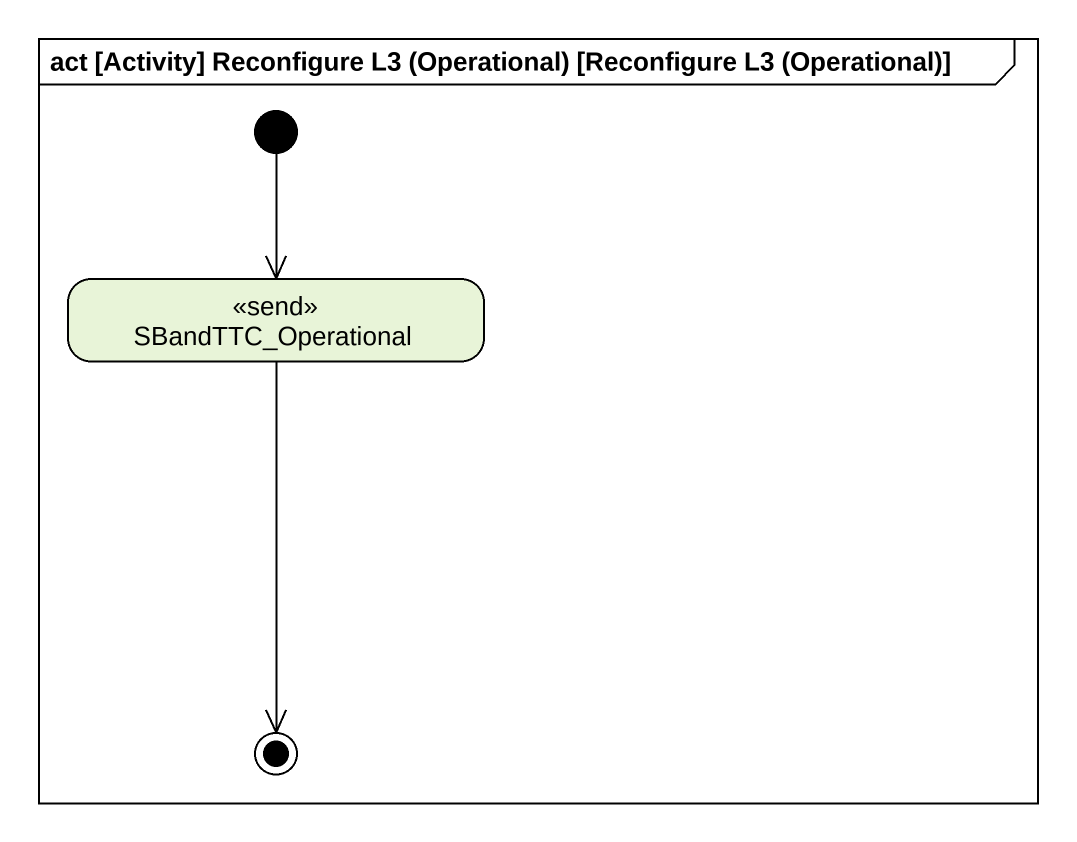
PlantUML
@startuml
mainframe act [Activity] Reconfigure L3 (Operational) [Reconfigure L3 (Operational)]
hide empty description
state SBandTTC_Operational <<send>>
[*] --> SBandTTC_Operational
SBandTTC_Operational --> [*]
@enduml
